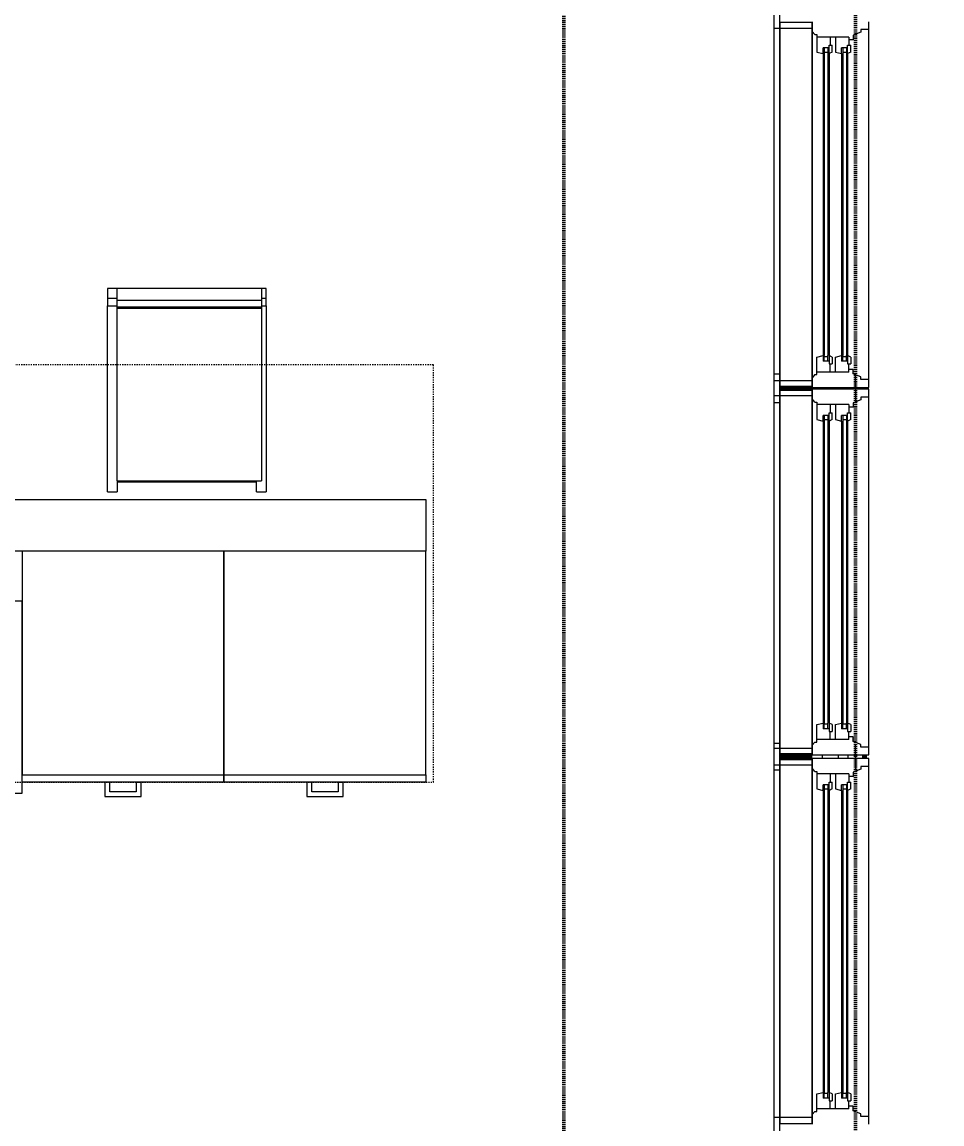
# Model space of a CAD drawing. Header units: inches. Extents: x -4217 to -1814, y 9706 to 12425.
# Drawn here: x -2155.6 to -2059.9, y 11894.4 to 12009 of the extents above; entities that cross this region are included whole.
import ezdxf

# ---------------------------------------------------------------- set-up
doc = ezdxf.new("R2010")
doc.units = ezdxf.units.IN
doc.header["$MEASUREMENT"] = 0
doc.linetypes.add('Dash', pattern=[0.25, 0.125, -0.125])
doc.linetypes.add('Dash 1_16_', pattern=[0.125, 0.0625, -0.0625])
for name, color, linetype, lineweight in [('A-ANNO-DIMS', 211, 'Continuous', 9), ('A-ANNO-DIMS-96', 211, 'Continuous', 9), ('A-GLAZ-1', 250, 'Continuous', 9), ('A-GLAZ-2', 90, 'Continuous', 20), ('A-WALL-3', 10, 'Continuous', 50), ('A-WALL-4', 50, 'Continuous', 13), ('C-PROP-LINE-2', 91, 'Dash 1_16_', 50), ('I-FURN-1', 250, 'Continuous', 9), ('P-SANR-FIXT-2', 250, 'Continuous', 9), ('Q-CASE-3', 250, 'Continuous', 9), ('Q-CASE-HDLN-1', 250, 'Dash', 9)]:
    doc.layers.add(name, color=color, linetype=linetype, lineweight=lineweight)
doc.styles.add('Century Gothic', font='ufonts.com_century-gothic.ttf', dxfattribs={"height": 9})
doc.dimstyles.new('OD__1_8__Tol__', dxfattribs={"dimscale": 12, "dimtxt": 9.397514, "dimasz": 1, "dimexe": 0.75, "dimexo": 0.5, "dimgap": 0.125, "dimtad": 1, "dimdec": 3, "dimrnd": 0.125, "dimzin": 3, "dimdsep": 46, "dimlunit": 4, "dimtxsty": 'Century Gothic', "dimblk1": 'OBLIQUE', "dimblk2": 'OBLIQUE', "dimsah": 1, "dimcen": 0.09, "dimdle": 0.75, "dimazin": 0, "dimtfac": 1, "dimtdec": 4, "dimtix": 1, "dimtmove": 0, "dimatfit": 3, "dimfxl": 1, "dimtvp": 1, "dimtfill": 1, "dimfrac": 2, "dimtolj": 1, "dimtzin": 0, "dimarcsym": 2})

# ---------------------------------------------------------------- blocks, each defined once
blk = doc.blocks.new('DIMBLOCK30-FLOOR PLAN - 3RD FLOOR')
at = {"layer": 'A-ANNO-DIMS-96'}
for p, q in [((-1999.05, 11682.99), (-1999.05, 12123.15)), ((-2066.36, 12114.15), (-1990.05, 12114.15)), ((-1999.05, 12114.15), (-2066.36, 12114.15)), ((-2070.17, 11682.99), (-1990.05, 11682.99)), ((-1999.05, 11682.99), (-2070.17, 11682.99))]:
    blk.add_line(p, q, dxfattribs=at)
at = {"layer": 'A-ANNO-DIMS-96', "lineweight": 50}
for p, q in [((-1999.05, 12114.15), (-2005.05, 12120.15)), ((-1999.05, 12114.15), (-1993.05, 12108.15)), ((-1999.05, 11682.99), (-2005.05, 11688.99)), ((-1999.05, 11682.99), (-1993.05, 11676.99))]:
    blk.add_line(p, q, dxfattribs=at)
at = {"layer": 'A-ANNO-DIMS-96', "color": 0, "insert": (-2012.09, 11864.34), "char_height": 9, "width": 82.1611, "attachment_point": 1, "rotation": 90, "line_spacing_factor": 0.984502, "style": 'Century Gothic', "bg_fill": 3, "box_fill_scale": 1.25, "bg_fill_color": 256, "bg_fill_true_color": 13158600, "bg_fill_transparency": 0}
blk.add_mtext('35\' - 11 1/8"', dxfattribs=at)
blk = doc.blocks.new('_Oblique')
at = {"color": 0, "linetype": 'ByBlock', "lineweight": -2}
blk.add_line((-0.5, -0.5), (0.5, 0.5), dxfattribs=at)

msp = doc.modelspace()

# ---------------------------------------------------------------- linework, layer by layer
at = {"layer": 'A-GLAZ-1'}
for p, q in [((-2077.42374, 12010.57611), (-2077.42374, 11969.42768)), ((-2076.79874, 11969.42768), (-2076.79874, 12010.57611)), ((-2076.79874, 12008.95111), (-2076.79874, 11971.05268)), ((-2076.79874, 12008.32611), (-2077.42374, 12008.32611)), ((-2076.79874, 11972.36361), (-2077.42374, 11972.36361)), ((-2077.42374, 11972.36361), (-2077.42374, 11931.21518)), ((-2076.79874, 11931.21518), (-2076.79874, 11972.36361)), ((-2076.79874, 11971.67768), (-2077.42374, 11971.67768)), ((-2076.79874, 11970.73861), (-2076.79874, 11932.84018)), ((-2076.79874, 11970.11361), (-2077.42374, 11970.11361)), ((-2077.42374, 11969.42768), (-2076.79874, 11969.42768)), ((-2076.79874, 11933.96361), (-2077.42374, 11933.96361)), ((-2077.42374, 11933.96361), (-2077.42374, 11892.81518)), ((-2076.79874, 11933.46518), (-2077.42374, 11933.46518)), ((-2076.79874, 11892.81518), (-2076.79874, 11933.96361)), ((-2076.79874, 11931.71361), (-2077.42374, 11931.71361)), ((-2076.79874, 11932.33861), (-2076.79874, 11894.44018)), ((-2077.42374, 11931.21518), (-2076.79874, 11931.21518)), ((-2076.79874, 11895.06518), (-2077.42374, 11895.06518))]:
    msp.add_line(p, q, dxfattribs=at)
at = {"layer": 'A-WALL-4'}
for p, q in [((-2249.58423, 11959.32991), (-2113.58423, 11959.32991)), ((-2113.58423, 11959.32991), (-2113.58423, 11953.95491)), ((-2113.58423, 11953.95491), (-2249.58423, 11953.95491))]:
    msp.add_line(p, q, dxfattribs=at)
at = {"layer": 'C-PROP-LINE-2'}
msp.add_line((-2099.26202, 11277.2894), (-2099.26202, 12088.5894), dxfattribs=at)
at = {"layer": 'I-FURN-1'}
for p, q in [((-2145.68877, 11981.2709), (-2146.68877, 11981.2709)), ((-2146.68877, 11981.2709), (-2146.68877, 11980.28609)), ((-2145.68877, 11980.02986), (-2145.68877, 11981.2709)), ((-2130.68877, 11981.2709), (-2145.68877, 11981.2709)), ((-2130.18877, 11981.2709), (-2130.68877, 11981.2709)), ((-2130.68877, 11981.2709), (-2130.68877, 11980.02986)), ((-2130.18877, 11980.28609), (-2130.18877, 11981.2709)), ((-2146.68877, 11980.28609), (-2145.68877, 11980.28609)), ((-2146.68877, 11980.28609), (-2146.68877, 11979.49071)), ((-2145.68877, 11979.36501), (-2145.68877, 11980.02986)), ((-2130.68877, 11980.02986), (-2145.68877, 11980.02986)), ((-2130.68877, 11980.28609), (-2130.18877, 11980.28609)), ((-2130.68877, 11980.02986), (-2130.68877, 11979.36501)), ((-2130.18877, 11979.49071), (-2130.18877, 11980.28609)), ((-2146.68877, 11979.49071), (-2145.68877, 11979.49071)), ((-2146.68877, 11963.55299), (-2146.68877, 11979.49071)), ((-2145.68877, 11979.36501), (-2130.68877, 11979.36501)), ((-2145.68877, 11979.23648), (-2145.68877, 11979.36501)), ((-2145.68877, 11963.63717), (-2145.68877, 11979.23648)), ((-2145.68877, 11979.23648), (-2130.68877, 11979.23648)), ((-2130.68877, 11979.49071), (-2130.18877, 11979.49071)), ((-2130.68877, 11979.36501), (-2130.68877, 11979.23648)), ((-2130.68877, 11979.23648), (-2130.68877, 11963.63717)), ((-2130.18877, 11979.49071), (-2130.18877, 11963.55299)), ((-2146.68877, 11962.05674), (-2146.68877, 11963.55299)), ((-2145.68877, 11961.3845), (-2145.68877, 11963.63717)), ((-2130.68877, 11963.63717), (-2130.68877, 11961.3845)), ((-2130.18877, 11963.55299), (-2130.18877, 11962.05674)), ((-2146.68877, 11960.13799), (-2146.68877, 11962.05674)), ((-2130.18877, 11962.05674), (-2130.18877, 11960.13799)), ((-2145.68877, 11961.28454), (-2145.68877, 11961.3845)), ((-2145.68877, 11961.28454), (-2145.68877, 11961.21419)), ((-2145.68877, 11961.27192), (-2130.68877, 11961.27192)), ((-2145.68877, 11961.21419), (-2145.68877, 11961.13549)), ((-2131.18877, 11961.13549), (-2145.68877, 11961.13549)), ((-2145.68877, 11961.13549), (-2145.68877, 11960.13799)), ((-2131.18877, 11961.21419), (-2131.18877, 11961.28788)), ((-2131.18877, 11961.13549), (-2131.18877, 11961.21419)), ((-2131.18877, 11960.13799), (-2131.18877, 11961.13549)), ((-2130.68877, 11961.3845), (-2130.68877, 11961.28454)), ((-2146.68877, 11960.13799), (-2145.68877, 11960.13799)), ((-2131.18877, 11960.13799), (-2130.18877, 11960.13799))]:
    msp.add_line(p, q, dxfattribs=at)
at = {"layer": 'P-SANR-FIXT-2'}
for p, q in [((-2155.58423, 11948.75085), (-2171.4969, 11948.75085)), ((-2155.58423, 11928.79504), (-2155.58423, 11948.75085)), ((-2188.58423, 11928.79504), (-2155.58423, 11928.79504))]:
    msp.add_line(p, q, dxfattribs=at)
at = {"layer": 'Q-CASE-3'}
for p, q in [((-2155.58423, 11953.95491), (-2155.58423, 11930.70491)), ((-2134.58423, 11953.95491), (-2155.58423, 11953.95491)), ((-2134.58423, 11930.70491), (-2134.58423, 11953.95491)), ((-2134.58423, 11953.95491), (-2134.58423, 11930.70491)), ((-2113.58423, 11953.95491), (-2134.58423, 11953.95491)), ((-2113.58423, 11930.70491), (-2113.58423, 11953.95491)), ((-2155.58423, 11929.95491), (-2155.58423, 11930.70491)), ((-2155.58423, 11930.70491), (-2134.58423, 11930.70491)), ((-2134.58423, 11930.70491), (-2134.58423, 11929.95491)), ((-2134.58423, 11929.95491), (-2134.58423, 11930.70491)), ((-2134.58423, 11930.70491), (-2113.58423, 11930.70491)), ((-2113.58423, 11930.70491), (-2113.58423, 11929.95491)), ((-2134.58423, 11929.95491), (-2155.58423, 11929.95491)), ((-2146.95923, 11929.95491), (-2146.95923, 11928.45491)), ((-2146.45985, 11929.95491), (-2146.95923, 11929.95491)), ((-2146.45985, 11928.95428), (-2146.45985, 11929.95491)), ((-2143.7086, 11929.95491), (-2143.20923, 11929.95491)), ((-2143.7086, 11929.95491), (-2143.7086, 11928.95428)), ((-2143.20923, 11928.45491), (-2143.20923, 11929.95491)), ((-2113.58423, 11929.95491), (-2134.58423, 11929.95491)), ((-2125.95923, 11929.95491), (-2125.95923, 11928.45491)), ((-2125.45985, 11929.95491), (-2125.95923, 11929.95491)), ((-2125.45985, 11928.95428), (-2125.45985, 11929.95491)), ((-2122.7086, 11929.95491), (-2122.20923, 11929.95491)), ((-2122.7086, 11929.95491), (-2122.7086, 11928.95428)), ((-2122.20923, 11928.45491), (-2122.20923, 11929.95491)), ((-2146.95923, 11928.45491), (-2143.20923, 11928.45491)), ((-2143.7086, 11928.95428), (-2146.45985, 11928.95428)), ((-2125.95923, 11928.45491), (-2122.20923, 11928.45491)), ((-2122.7086, 11928.95428), (-2125.45985, 11928.95428))]:
    msp.add_line(p, q, dxfattribs=at)
at = {"layer": 'Q-CASE-HDLN-1'}
for p, q in [((-2112.79874, 11973.32991), (-2250.33423, 11973.32991)), ((-2112.79874, 11929.95491), (-2112.79874, 11973.32991)), ((-2250.33423, 11929.95491), (-2112.79874, 11929.95491))]:
    msp.add_line(p, q, dxfattribs=at)

# ---------------------------------------------------------------- dimensions: what is measured, and where the dimension line sits
at = {"layer": 'A-ANNO-DIMS'}
dim = msp.add_linear_dim(base=(-1999.0536274284, 12114.1518961105), p1=(-2076.1737366793, 11682.9893961106), p2=(-2072.3612366797, 12114.1518961105), angle=90, dimstyle='OD__1_8__Tol__', override={"dimpost": '<>', "dimfxl": 431.179355}, dxfattribs=at)
dim.commit()
dim.dimension.update_dxf_attribs({"geometry": 'DIMBLOCK30-FLOOR PLAN - 3RD FLOOR', "text_midpoint": (-2005.7786444623, 11898.5706461106)})

# ---------------------------------------------------------------- next in the draw order: linework, layer by layer
at = {"layer": 'A-GLAZ-1'}
for p, q in [((-2073.42374, 12008.95111), (-2076.79874, 12008.95111)), ((-2073.42374, 11971.05268), (-2073.42374, 12008.95111)), ((-2073.42374, 12008.32611), (-2076.79874, 12008.32611)), ((-2072.17374, 12006.29486), (-2072.17374, 12005.70111)), ((-2071.79874, 12006.29486), (-2071.79874, 12005.70111)), ((-2070.23624, 12006.29486), (-2070.23624, 12005.70111)), ((-2069.86124, 12006.29486), (-2069.86124, 12005.70111)), ((-2072.29874, 12005.70111), (-2072.29874, 11974.30268)), ((-2071.79874, 12005.82611), (-2072.17374, 12005.82611)), ((-2072.17374, 12005.70111), (-2072.17374, 11974.30268)), ((-2071.79874, 12005.70111), (-2071.79874, 11974.30268)), ((-2071.67374, 12005.70111), (-2071.67374, 11974.30268)), ((-2070.36124, 12005.70111), (-2070.36124, 11974.30268)), ((-2069.86124, 12005.82611), (-2070.23624, 12005.82611)), ((-2070.23624, 12005.70111), (-2070.23624, 11974.30268)), ((-2069.86124, 12005.70111), (-2069.86124, 11974.30268)), ((-2069.73624, 12005.70111), (-2069.73624, 11974.30268)), ((-2072.17374, 11973.70893), (-2072.17374, 11974.30268)), ((-2071.79874, 11974.17768), (-2072.17374, 11974.17768)), ((-2071.79874, 11973.70893), (-2071.79874, 11974.30268)), ((-2070.23624, 11973.70893), (-2070.23624, 11974.30268)), ((-2069.86124, 11974.17768), (-2070.23624, 11974.17768)), ((-2069.86124, 11973.70893), (-2069.86124, 11974.30268)), ((-2073.42374, 11971.67768), (-2076.79874, 11971.67768)), ((-2076.79874, 11971.05268), (-2073.42374, 11971.05268)), ((-2073.42374, 11970.73861), (-2076.79874, 11970.73861)), ((-2073.42374, 11932.84018), (-2073.42374, 11970.73861)), ((-2073.42374, 11970.11361), (-2076.79874, 11970.11361)), ((-2072.29874, 11967.48861), (-2072.29874, 11936.09018)), ((-2072.17374, 11968.08236), (-2072.17374, 11967.48861)), ((-2071.79874, 11967.61361), (-2072.17374, 11967.61361)), ((-2072.17374, 11967.48861), (-2072.17374, 11936.09018)), ((-2071.79874, 11968.08236), (-2071.79874, 11967.48861)), ((-2071.79874, 11967.48861), (-2071.79874, 11936.09018)), ((-2071.67374, 11967.48861), (-2071.67374, 11936.09018)), ((-2070.36124, 11967.48861), (-2070.36124, 11936.09018)), ((-2070.23624, 11968.08236), (-2070.23624, 11967.48861)), ((-2069.86124, 11967.61361), (-2070.23624, 11967.61361)), ((-2070.23624, 11967.48861), (-2070.23624, 11936.09018)), ((-2069.86124, 11968.08236), (-2069.86124, 11967.48861)), ((-2069.86124, 11967.48861), (-2069.86124, 11936.09018)), ((-2069.73624, 11967.48861), (-2069.73624, 11936.09018)), ((-2072.17374, 11935.49643), (-2072.17374, 11936.09018)), ((-2071.79874, 11935.96518), (-2072.17374, 11935.96518)), ((-2071.79874, 11935.49643), (-2071.79874, 11936.09018)), ((-2070.23624, 11935.49643), (-2070.23624, 11936.09018)), ((-2069.86124, 11935.96518), (-2070.23624, 11935.96518)), ((-2069.86124, 11935.49643), (-2069.86124, 11936.09018)), ((-2073.42374, 11933.46518), (-2076.79874, 11933.46518)), ((-2076.79874, 11932.84018), (-2073.42374, 11932.84018)), ((-2073.42374, 11932.33861), (-2076.79874, 11932.33861)), ((-2073.42374, 11931.71361), (-2076.79874, 11931.71361)), ((-2073.42374, 11894.44018), (-2073.42374, 11932.33861)), ((-2072.17374, 11929.68236), (-2072.17374, 11929.08861)), ((-2071.79874, 11929.68236), (-2071.79874, 11929.08861)), ((-2070.23624, 11929.68236), (-2070.23624, 11929.08861)), ((-2069.86124, 11929.68236), (-2069.86124, 11929.08861)), ((-2072.29874, 11929.08861), (-2072.29874, 11897.69018)), ((-2071.79874, 11929.21361), (-2072.17374, 11929.21361)), ((-2072.17374, 11929.08861), (-2072.17374, 11897.69018)), ((-2071.79874, 11929.08861), (-2071.79874, 11897.69018)), ((-2071.67374, 11929.08861), (-2071.67374, 11897.69018)), ((-2070.36124, 11929.08861), (-2070.36124, 11897.69018)), ((-2069.86124, 11929.21361), (-2070.23624, 11929.21361)), ((-2070.23624, 11929.08861), (-2070.23624, 11897.69018)), ((-2069.86124, 11929.08861), (-2069.86124, 11897.69018)), ((-2069.73624, 11929.08861), (-2069.73624, 11897.69018)), ((-2072.17374, 11897.09643), (-2072.17374, 11897.69018)), ((-2071.79874, 11897.56518), (-2072.17374, 11897.56518)), ((-2071.79874, 11897.09643), (-2071.79874, 11897.69018)), ((-2070.23624, 11897.09643), (-2070.23624, 11897.69018)), ((-2069.86124, 11897.56518), (-2070.23624, 11897.56518)), ((-2069.86124, 11897.09643), (-2069.86124, 11897.69018)), ((-2073.42374, 11895.06518), (-2076.79874, 11895.06518)), ((-2076.79874, 11894.44018), (-2073.42374, 11894.44018))]:
    msp.add_line(p, q, dxfattribs=at)
at = {"layer": 'A-GLAZ-2'}
for p, q in [((-2073.42374, 12009.01361), (-2073.42374, 11970.99018)), ((-2067.54874, 11970.99018), (-2067.54874, 12009.01361)), ((-2073.14358, 12007.66986), (-2073.42374, 12008.00375)), ((-2073.14358, 12007.66986), (-2072.92374, 12007.66986)), ((-2072.92374, 12007.66986), (-2072.92374, 12005.85736)), ((-2069.61124, 12007.41986), (-2072.92374, 12007.41986)), ((-2071.54874, 12007.41986), (-2071.54874, 12006.57611)), ((-2070.98624, 12007.41986), (-2070.98624, 12005.85736)), ((-2069.61124, 12007.41986), (-2069.61124, 12006.57611)), ((-2068.36124, 12007.92643), (-2069.17374, 12007.60736)), ((-2069.17374, 12007.60736), (-2069.17374, 12007.13861)), ((-2068.36124, 12008.20111), (-2068.36124, 12007.92643)), ((-2067.54874, 12008.20111), (-2068.36124, 12008.20111)), ((-2071.67374, 12006.29486), (-2072.29874, 12006.29486)), ((-2072.29874, 12005.70111), (-2072.29874, 12006.29486)), ((-2071.67374, 12006.57611), (-2071.32999, 12006.57611)), ((-2071.67374, 12005.70424), (-2071.67374, 12006.57611)), ((-2071.32999, 12005.85736), (-2071.32999, 12006.57611)), ((-2069.73624, 12006.29486), (-2070.36124, 12006.29486)), ((-2070.36124, 12005.70111), (-2070.36124, 12006.29486)), ((-2069.73624, 12006.57611), (-2069.39249, 12006.57611)), ((-2069.73624, 12005.70424), (-2069.73624, 12006.57611)), ((-2069.17374, 12007.13861), (-2069.61124, 12007.13861)), ((-2069.39249, 12005.85736), (-2069.39249, 12006.57611)), ((-2072.92374, 12005.85736), (-2072.29874, 12005.70111)), ((-2071.32999, 12005.85736), (-2071.67374, 12005.70424)), ((-2070.98624, 12005.85736), (-2070.36124, 12005.70111)), ((-2069.39249, 12005.85736), (-2069.73624, 12005.70424)), ((-2072.92374, 11974.14643), (-2072.29874, 11974.30268)), ((-2072.92374, 11972.33393), (-2072.92374, 11974.14643)), ((-2072.29874, 11974.30268), (-2072.29874, 11973.70893)), ((-2071.32999, 11974.14643), (-2071.67374, 11974.29955)), ((-2071.67374, 11974.29955), (-2071.67374, 11973.42768)), ((-2071.32999, 11974.14643), (-2071.32999, 11973.42768)), ((-2070.98624, 11974.14643), (-2070.36124, 11974.30268)), ((-2070.98624, 11972.58393), (-2070.98624, 11974.14643)), ((-2070.36124, 11974.30268), (-2070.36124, 11973.70893)), ((-2069.39249, 11974.14643), (-2069.73624, 11974.29955)), ((-2069.73624, 11974.29955), (-2069.73624, 11973.42768)), ((-2069.39249, 11974.14643), (-2069.39249, 11973.42768)), ((-2071.67374, 11973.70893), (-2072.29874, 11973.70893)), ((-2071.67374, 11973.42768), (-2071.32999, 11973.42768)), ((-2071.54874, 11972.58393), (-2071.54874, 11973.42768)), ((-2069.73624, 11973.70893), (-2070.36124, 11973.70893)), ((-2069.73624, 11973.42768), (-2069.39249, 11973.42768)), ((-2069.61124, 11972.58393), (-2069.61124, 11973.42768)), ((-2073.14358, 11972.33393), (-2073.42374, 11972.00005)), ((-2073.14358, 11972.33393), (-2072.92374, 11972.33393)), ((-2069.61124, 11972.58393), (-2072.92374, 11972.58393)), ((-2069.17374, 11972.86518), (-2069.61124, 11972.86518)), ((-2069.17374, 11972.39643), (-2069.17374, 11972.86518)), ((-2068.36124, 11972.07736), (-2069.17374, 11972.39643)), ((-2068.92374, 11970.80111), (-2068.92374, 11972.30111)), ((-2068.36124, 11971.80268), (-2068.36124, 11972.07736)), ((-2067.54874, 11971.80268), (-2068.36124, 11971.80268)), ((-2073.42374, 11970.99018), (-2067.54874, 11970.99018)), ((-2067.54874, 11970.80111), (-2073.42374, 11970.80111)), ((-2073.42374, 11970.80111), (-2073.42374, 11932.77768)), ((-2068.92374, 11970.99018), (-2068.92374, 11969.49018)), ((-2067.54874, 11932.77768), (-2067.54874, 11970.80111)), ((-2073.14358, 11969.45736), (-2073.42374, 11969.79125)), ((-2068.36124, 11969.71393), (-2069.17374, 11969.39486)), ((-2068.36124, 11969.98861), (-2068.36124, 11969.71393)), ((-2067.54874, 11969.98861), (-2068.36124, 11969.98861)), ((-2073.14358, 11969.45736), (-2072.92374, 11969.45736)), ((-2072.92374, 11969.45736), (-2072.92374, 11967.64486)), ((-2069.61124, 11969.20736), (-2072.92374, 11969.20736)), ((-2071.67374, 11968.36361), (-2071.32999, 11968.36361)), ((-2071.67374, 11967.49174), (-2071.67374, 11968.36361)), ((-2071.54874, 11969.20736), (-2071.54874, 11968.36361)), ((-2071.32999, 11967.64486), (-2071.32999, 11968.36361)), ((-2070.98624, 11969.20736), (-2070.98624, 11967.64486)), ((-2069.73624, 11968.36361), (-2069.39249, 11968.36361)), ((-2069.73624, 11967.49174), (-2069.73624, 11968.36361)), ((-2069.61124, 11969.20736), (-2069.61124, 11968.36361)), ((-2069.17374, 11968.92611), (-2069.61124, 11968.92611)), ((-2069.39249, 11967.64486), (-2069.39249, 11968.36361)), ((-2069.17374, 11969.39486), (-2069.17374, 11968.92611)), ((-2072.92374, 11967.64486), (-2072.29874, 11967.48861)), ((-2071.67374, 11968.08236), (-2072.29874, 11968.08236)), ((-2072.29874, 11967.48861), (-2072.29874, 11968.08236)), ((-2071.32999, 11967.64486), (-2071.67374, 11967.49174)), ((-2070.98624, 11967.64486), (-2070.36124, 11967.48861)), ((-2069.73624, 11968.08236), (-2070.36124, 11968.08236)), ((-2070.36124, 11967.48861), (-2070.36124, 11968.08236)), ((-2069.39249, 11967.64486), (-2069.73624, 11967.49174)), ((-2072.92374, 11935.93393), (-2072.29874, 11936.09018)), ((-2072.92374, 11934.12143), (-2072.92374, 11935.93393)), ((-2072.29874, 11936.09018), (-2072.29874, 11935.49643)), ((-2071.67374, 11935.49643), (-2072.29874, 11935.49643)), ((-2071.32999, 11935.93393), (-2071.67374, 11936.08705)), ((-2071.67374, 11936.08705), (-2071.67374, 11935.21518)), ((-2071.67374, 11935.21518), (-2071.32999, 11935.21518)), ((-2071.54874, 11934.37143), (-2071.54874, 11935.21518)), ((-2071.32999, 11935.93393), (-2071.32999, 11935.21518)), ((-2070.98624, 11935.93393), (-2070.36124, 11936.09018)), ((-2070.98624, 11934.37143), (-2070.98624, 11935.93393)), ((-2070.36124, 11936.09018), (-2070.36124, 11935.49643)), ((-2069.73624, 11935.49643), (-2070.36124, 11935.49643)), ((-2069.39249, 11935.93393), (-2069.73624, 11936.08705)), ((-2069.73624, 11936.08705), (-2069.73624, 11935.21518)), ((-2069.73624, 11935.21518), (-2069.39249, 11935.21518)), ((-2069.61124, 11934.37143), (-2069.61124, 11935.21518)), ((-2069.39249, 11935.93393), (-2069.39249, 11935.21518)), ((-2073.14358, 11934.12143), (-2073.42374, 11933.78755)), ((-2073.14358, 11934.12143), (-2072.92374, 11934.12143)), ((-2069.61124, 11934.37143), (-2072.92374, 11934.37143)), ((-2069.17374, 11934.65268), (-2069.61124, 11934.65268)), ((-2069.17374, 11934.18393), (-2069.17374, 11934.65268)), ((-2068.36124, 11933.86486), (-2069.17374, 11934.18393)), ((-2068.92374, 11932.40111), (-2068.92374, 11933.90111)), ((-2068.36124, 11933.59018), (-2068.36124, 11933.86486)), ((-2067.54874, 11933.59018), (-2068.36124, 11933.59018)), ((-2073.42374, 11932.77768), (-2067.54874, 11932.77768)), ((-2067.54874, 11932.40111), (-2073.42374, 11932.40111)), ((-2073.42374, 11932.40111), (-2073.42374, 11894.37768)), ((-2068.92374, 11932.77768), (-2068.92374, 11931.27768)), ((-2067.54874, 11894.37768), (-2067.54874, 11932.40111)), ((-2073.14358, 11931.05736), (-2073.42374, 11931.39125)), ((-2073.14358, 11931.05736), (-2072.92374, 11931.05736)), ((-2072.92374, 11931.05736), (-2072.92374, 11929.24486)), ((-2069.61124, 11930.80736), (-2072.92374, 11930.80736)), ((-2071.54874, 11930.80736), (-2071.54874, 11929.96361)), ((-2070.98624, 11930.80736), (-2070.98624, 11929.24486)), ((-2069.61124, 11930.80736), (-2069.61124, 11929.96361)), ((-2068.36124, 11931.31393), (-2069.17374, 11930.99486)), ((-2069.17374, 11930.99486), (-2069.17374, 11930.52611)), ((-2068.36124, 11931.58861), (-2068.36124, 11931.31393)), ((-2067.54874, 11931.58861), (-2068.36124, 11931.58861)), ((-2071.67374, 11929.68236), (-2072.29874, 11929.68236)), ((-2072.29874, 11929.08861), (-2072.29874, 11929.68236)), ((-2071.67374, 11929.96361), (-2071.32999, 11929.96361)), ((-2071.67374, 11929.09174), (-2071.67374, 11929.96361)), ((-2071.32999, 11929.24486), (-2071.32999, 11929.96361)), ((-2069.73624, 11929.68236), (-2070.36124, 11929.68236)), ((-2070.36124, 11929.08861), (-2070.36124, 11929.68236)), ((-2069.73624, 11929.96361), (-2069.39249, 11929.96361)), ((-2069.73624, 11929.09174), (-2069.73624, 11929.96361)), ((-2069.17374, 11930.52611), (-2069.61124, 11930.52611)), ((-2069.39249, 11929.24486), (-2069.39249, 11929.96361)), ((-2072.92374, 11929.24486), (-2072.29874, 11929.08861)), ((-2071.32999, 11929.24486), (-2071.67374, 11929.09174)), ((-2070.98624, 11929.24486), (-2070.36124, 11929.08861)), ((-2069.39249, 11929.24486), (-2069.73624, 11929.09174)), ((-2072.92374, 11897.53393), (-2072.29874, 11897.69018)), ((-2072.92374, 11895.72143), (-2072.92374, 11897.53393)), ((-2072.29874, 11897.69018), (-2072.29874, 11897.09643)), ((-2071.32999, 11897.53393), (-2071.67374, 11897.68705)), ((-2071.67374, 11897.68705), (-2071.67374, 11896.81518)), ((-2071.32999, 11897.53393), (-2071.32999, 11896.81518)), ((-2070.98624, 11897.53393), (-2070.36124, 11897.69018)), ((-2070.98624, 11895.97143), (-2070.98624, 11897.53393)), ((-2070.36124, 11897.69018), (-2070.36124, 11897.09643)), ((-2069.39249, 11897.53393), (-2069.73624, 11897.68705)), ((-2069.73624, 11897.68705), (-2069.73624, 11896.81518)), ((-2069.39249, 11897.53393), (-2069.39249, 11896.81518)), ((-2071.67374, 11897.09643), (-2072.29874, 11897.09643)), ((-2071.67374, 11896.81518), (-2071.32999, 11896.81518)), ((-2071.54874, 11895.97143), (-2071.54874, 11896.81518)), ((-2069.73624, 11897.09643), (-2070.36124, 11897.09643)), ((-2069.73624, 11896.81518), (-2069.39249, 11896.81518)), ((-2069.61124, 11895.97143), (-2069.61124, 11896.81518)), ((-2069.17374, 11896.25268), (-2069.61124, 11896.25268)), ((-2069.17374, 11895.78393), (-2069.17374, 11896.25268)), ((-2073.14358, 11895.72143), (-2073.42374, 11895.38755)), ((-2073.14358, 11895.72143), (-2072.92374, 11895.72143)), ((-2069.61124, 11895.97143), (-2072.92374, 11895.97143)), ((-2068.36124, 11895.46486), (-2069.17374, 11895.78393)), ((-2068.36124, 11895.19018), (-2068.36124, 11895.46486)), ((-2067.54874, 11895.19018), (-2068.36124, 11895.19018))]:
    msp.add_line(p, q, dxfattribs=at)
at = {"layer": 'A-WALL-3'}
for p, q in [((-2073.42374, 11970.99018), (-2076.79874, 11970.99018)), ((-2076.79874, 11970.80111), (-2073.42374, 11970.80111)), ((-2067.92374, 11970.80111), (-2067.92374, 11970.99018)), ((-2073.42374, 11932.77768), (-2076.79874, 11932.77768)), ((-2076.79874, 11932.40111), (-2073.42374, 11932.40111)), ((-2067.92374, 11932.40111), (-2067.92374, 11932.77768))]:
    msp.add_line(p, q, dxfattribs=at)
at = {"layer": 'A-WALL-4'}
for p, q in [((-2072.36124, 11970.80111), (-2072.36124, 11970.99018)), ((-2070.67374, 11970.80111), (-2070.67374, 11970.99018)), ((-2069.67374, 11970.80111), (-2069.67374, 11970.99018)), ((-2068.17374, 11970.80111), (-2068.17374, 11970.99018)), ((-2072.36124, 11932.40111), (-2072.36124, 11932.77768)), ((-2070.67374, 11932.40111), (-2070.67374, 11932.77768)), ((-2069.67374, 11932.40111), (-2069.67374, 11932.77768)), ((-2068.17374, 11932.40111), (-2068.17374, 11932.77768))]:
    msp.add_line(p, q, dxfattribs=at)
at = {"layer": 'C-PROP-LINE-2'}
msp.add_line((-2068.92374, 11247.3894), (-2068.92374, 12118.5894), dxfattribs=at)

doc.saveas('drawing.dxf')
